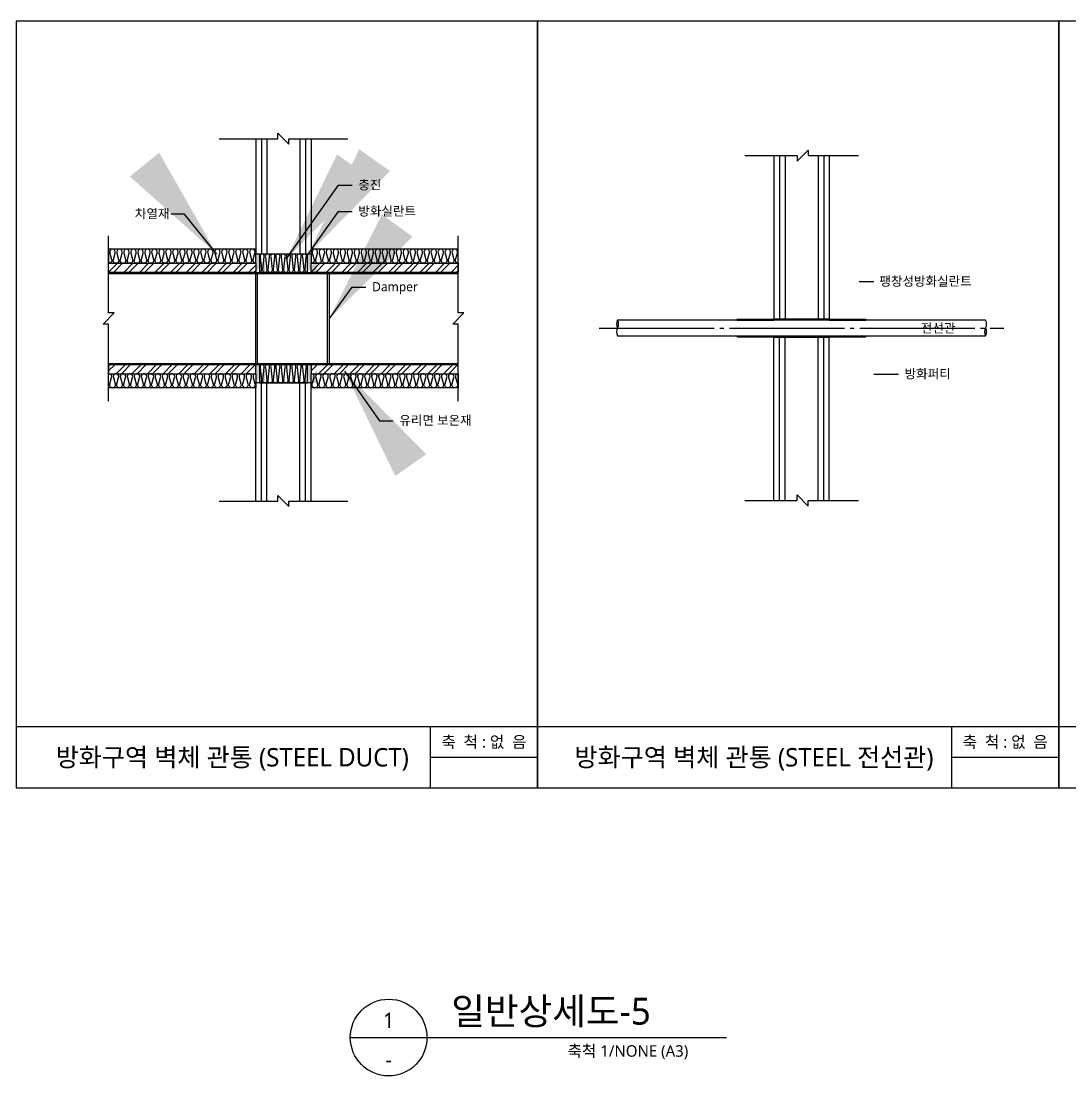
# Model space of a CAD drawing. Header units: millimetres. Extents: x 70076 to 74197, y 15592 to 16067.
# Drawn here: x 73645.6 to 73919.2, y 15592.3 to 15867.4 of the extents above; entities that cross this region are included whole.
import ezdxf
from ezdxf.enums import TextEntityAlignment as Align

# ---------------------------------------------------------------- set-up
doc = ezdxf.new("R2010")
doc.units = ezdxf.units.MM
doc.linetypes.add('1D30', pattern=[34, 30, -1.5, 1, -1.5])
for name, color, linetype in [('A-HAT-MATL', 251, 'Continuous'), ('A-SYM-LEAD', 4, 'Continuous'), ('A-TEXT-NOTE', 7, 'Continuous'), ('A-WALL-B', 3, 'Continuous'), ('A-WIN', 4, 'Continuous'), ('AA-MKXS', 3, 'Continuous'), ('C', 4, 'Continuous'), ('CL', 1, '1D30'), ('M-DET', 7, 'Continuous'), ('MDET', 4, 'Continuous')]:
    doc.layers.add(name, color=color, linetype=linetype)
doc.styles.get("Standard").update_dxf_attribs({"font": ''})
doc.styles.add('sunjin', font='')
doc.styles.get('Standard').set_extended_font_data('Arial')
doc.styles.get('sunjin').set_extended_font_data('Malgun Gothic')
doc.dimstyles.get("Standard").update_dxf_attribs({"dimtxt": 0.18, "dimasz": 0.18, "dimexe": 0.18, "dimexo": 0.0625, "dimgap": 0.09, "dimtad": 0, "dimtih": 1, "dimtoh": 1, "dimdec": 4, "dimzin": 0, "dimdsep": 46, "dimtxsty": 'Standard', "dimcen": 0.09, "dimadec": 0, "dimazin": 0, "dimtfac": 1, "dimtdec": 4, "dimtofl": 0, "dimtmove": 0, "dimatfit": 3, "dimfxl": 1, "dimtolj": 1, "dimtzin": 0, "dimarcsym": 0})
pattern_1 = [(45, (71383.5362, 6279.537), (-2.0364675, 2.0364675), []), (45, (71384.8938, 6279.537), (-2.0364675, 2.0364675), [])]
pattern_2 = [(45, (71330.7362, 6279.537), (-2.0364675, 2.0364675), []), (45, (71332.0938, 6279.537), (-2.0364675, 2.0364675), [])]

# ---------------------------------------------------------------- blocks, each defined once
blk = doc.blocks.new('BORDER')
for p, q in [((1, 1), (0, 1)), ((0, 1), (0, 0)), ((1, 0), (1, 1)), ((0, 0), (1, 0))]:
    blk.add_line(p, q)

msp = doc.modelspace()

# ---------------------------------------------------------------- hatches: boundary and pattern name
at = {"layer": 'A-HAT-MATL'}
h = msp.add_hatch(dxfattribs=at)
h.set_pattern_fill('ANSI32', color=256, scale=7.68, style=0)
h.set_pattern_definition(pattern_2)
h.paths.add_polyline_path([(73706.86, 15801.79), (73706.86, 15804.19), (73668.46, 15804.19), (73668.46, 15801.79)])
h = msp.add_hatch(dxfattribs=at)
h.set_pattern_fill('ANSI32', color=256, scale=7.68, style=0)
h.set_pattern_definition(pattern_1)
h.paths.add_polyline_path([(73759.66, 15801.79), (73759.66, 15804.19), (73721.26, 15804.19), (73721.26, 15801.79)])
h = msp.add_hatch(dxfattribs=at)
h.set_pattern_fill('ANSI32', color=256, scale=7.68, style=0)
h.set_pattern_definition(pattern_2)
h.paths.add_polyline_path([(73706.86, 15777.79), (73706.86, 15775.39), (73668.46, 15775.39), (73668.46, 15777.79)])
h = msp.add_hatch(dxfattribs=at)
h.set_pattern_fill('ANSI32', color=256, scale=7.68, style=0)
h.set_pattern_definition(pattern_1)
h.paths.add_polyline_path([(73759.66, 15777.79), (73759.66, 15775.39), (73721.26, 15775.39), (73721.26, 15777.79)])
at = {"layer": 'A-WIN'}
h = msp.add_hatch(color=251, dxfattribs=at)
edge = h.paths.add_edge_path(flags=17)
edge.add_line((73709.26, 15805.15), (73706.86, 15801.79))
edge.add_line((73709.26, 15801.79), (73706.86, 15801.79))
h.paths.add_polyline_path([(73707.82, 15801.79), (73707.82, 15806.59), (73706.86, 15806.59), (73706.86, 15801.79)])
h = msp.add_hatch(color=251, dxfattribs=at)
edge = h.paths.add_edge_path(flags=17)
edge.add_line((73722.7, 15805.15), (73720.3, 15801.79))
edge.add_line((73722.7, 15801.79), (73720.3, 15801.79))
h.paths.add_polyline_path([(73721.26, 15801.79), (73721.26, 15806.59), (73720.3, 15806.59), (73720.3, 15801.79)])
h = msp.add_hatch(dxfattribs=at)
h.set_pattern_fill('NET', color=1, scale=0.96, style=0)
h.set_pattern_definition([(0, (70709.31364, 15318.83447), (0, 0.12), []), (90, (70709.31364, 15318.83447), (-0.12, 7e-18), [])])
h.paths.add_polyline_path([(73832.44, 15789.61), (73832.44, 15789.32), (73842.04, 15789.32), (73842.04, 15789.61)])
for points in [[(73843.48, 15789.7), (73842.04, 15789.7), (73842.04, 15789.32), (73843.48, 15789.32)], [(73855, 15789.7), (73856.44, 15789.7), (73856.44, 15789.32), (73855, 15789.32)], [(73843.48, 15784.9), (73842.04, 15784.9), (73842.04, 15785.29), (73843.48, 15785.29)], [(73855, 15784.9), (73856.44, 15784.9), (73856.44, 15785.29), (73855, 15785.29)]]:
    msp.add_hatch(color=251, dxfattribs=at).paths.add_polyline_path(points)
h = msp.add_hatch(dxfattribs=at)
h.set_pattern_fill('NET', color=1, scale=0.96, style=0)
h.set_pattern_definition([(0, (70733.31364, 15318.83447), (0, 0.12), []), (90, (70733.31364, 15318.83447), (-0.12, 7e-18), [])])
h.paths.add_polyline_path([(73856.44, 15789.61), (73856.44, 15789.32), (73866.04, 15789.32), (73866.04, 15789.61)])
h = msp.add_hatch(dxfattribs=at)
h.set_pattern_fill('NET', color=1, scale=0.96, style=0)
h.set_pattern_definition([(0, (70709.31364, 15314.51447), (0, 0.12), []), (90, (70709.31364, 15314.51447), (-0.12, 7e-18), [])])
h.paths.add_polyline_path([(73832.44, 15785.29), (73832.44, 15785), (73842.04, 15785), (73842.04, 15785.29)])
h = msp.add_hatch(dxfattribs=at)
h.set_pattern_fill('NET', color=1, scale=0.96, style=0)
h.set_pattern_definition([(0, (70733.31364, 15314.51447), (0, 0.12), []), (90, (70733.31364, 15314.51447), (-0.12, 7e-18), [])])
h.paths.add_polyline_path([(73856.44, 15785.29), (73856.44, 15785), (73866.04, 15785), (73866.04, 15785.29)])
h = msp.add_hatch(color=251, dxfattribs=at)
edge = h.paths.add_edge_path(flags=17)
edge.add_line((73709.26, 15776.35), (73706.86, 15772.99))
edge.add_line((73709.26, 15772.99), (73706.86, 15772.99))
h.paths.add_polyline_path([(73707.82, 15772.99), (73707.82, 15777.79), (73706.86, 15777.79), (73706.86, 15772.99)])
h = msp.add_hatch(color=251, dxfattribs=at)
edge = h.paths.add_edge_path(flags=17)
edge.add_line((73722.7, 15776.35), (73720.3, 15772.99))
edge.add_line((73722.7, 15772.99), (73720.3, 15772.99))
h.paths.add_polyline_path([(73721.26, 15772.99), (73721.26, 15777.79), (73720.3, 15777.79), (73720.3, 15772.99)])

# ---------------------------------------------------------------- linework, layer by layer
for p, q in [((73897.24, 15789.32), (73801.24, 15789.32)), ((73801.24, 15785.29), (73897.24, 15785.29))]:
    msp.add_line(p, q)
for centre, start, end in [((73802.98, 15788.31), 150, 210), ((73799.49, 15788.31), 330, 30), ((73895.49, 15788.31), 330, 30), ((73802.98, 15786.3), 150, 210), ((73898.98, 15786.3), 150, 210), ((73895.49, 15786.3), 330, 30)]:
    msp.add_arc(centre, 2.02, start, end)
at = {"layer": 'A-HAT-MATL', "color": 7}
for points in [[(73668.46, 15807.84), (73668.46, 15804.19), (73706.86, 15804.19), (73706.86, 15807.84)], [(73721.26, 15807.84), (73721.26, 15804.19), (73759.66, 15804.19), (73759.66, 15807.84)], [(73707.82, 15806.59), (73707.82, 15801.79), (73720.3, 15801.79), (73720.3, 15806.59)], [(73668.46, 15804.19), (73706.86, 15804.19), (73706.86, 15801.79), (73668.46, 15801.79)], [(73721.26, 15804.19), (73759.66, 15804.19), (73759.66, 15801.79), (73721.26, 15801.79)], [(73668.46, 15775.39), (73706.86, 15775.39), (73706.86, 15777.79), (73668.46, 15777.79)], [(73707.82, 15777.79), (73707.82, 15772.99), (73720.3, 15772.99), (73720.3, 15777.79)], [(73721.26, 15775.39), (73759.66, 15775.39), (73759.66, 15777.79), (73721.26, 15777.79)], [(73668.46, 15771.74), (73668.46, 15775.39), (73706.86, 15775.39), (73706.86, 15771.74)], [(73721.26, 15771.74), (73721.26, 15775.39), (73759.66, 15775.39), (73759.66, 15771.74)]]:
    msp.add_lwpolyline(points, close=True, dxfattribs=at)
at = {"layer": 'A-HAT-MATL'}
for points in [[(73706.86, 15804.19, -0.524933), (73706.18, 15805.18), (73706.63, 15806.85, 0.524856), (73705.95, 15807.84, 0.524856), (73705.27, 15806.85), (73705.72, 15805.18, -1.449198), (73704.36, 15805.18), (73704.81, 15806.85, 0.524856), (73704.13, 15807.84, 0.524856), (73703.44, 15806.85), (73703.9, 15805.18, -1.449198), (73702.53, 15805.18), (73702.98, 15806.85, 0.524856), (73702.3, 15807.84, 0.524856), (73701.62, 15806.85), (73702.07, 15805.18, -1.449198), (73700.71, 15805.18), (73701.16, 15806.85, 0.524856), (73700.48, 15807.84, 0.524856), (73699.8, 15806.85), (73700.25, 15805.18, -1.449198), (73698.88, 15805.18), (73699.34, 15806.85, 0.524856), (73698.65, 15807.84, 0.524856), (73697.97, 15806.85), (73698.42, 15805.18, -1.449198), (73697.06, 15805.18), (73697.51, 15806.85, 0.524856), (73696.83, 15807.84, 0.524856), (73696.15, 15806.85), (73696.6, 15805.18, -0.524933), (73695.92, 15804.19, -0.524933), (73695.24, 15805.18), (73695.69, 15806.85, 0.524856), (73695.01, 15807.84, 0.524856), (73694.32, 15806.85), (73694.78, 15805.18, -0.524933), (73694.09, 15804.19, -0.524933), (73693.41, 15805.18), (73693.86, 15806.85, 0.524856), (73693.18, 15807.84, 0.524856), (73692.5, 15806.85), (73692.95, 15805.18, -0.524933), (73692.27, 15804.19, -0.524933), (73691.59, 15805.18), (73692.04, 15806.85, 0.524856), (73691.36, 15807.84, 0.524856), (73690.68, 15806.85), (73691.13, 15805.18, -1.449198), (73689.76, 15805.18), (73690.22, 15806.85, 0.524856), (73689.53, 15807.84, 0.524856), (73688.85, 15806.85), (73689.3, 15805.18, -1.449198), (73687.94, 15805.18), (73688.39, 15806.85, 0.524856), (73687.71, 15807.84, 0.524856), (73687.03, 15806.85), (73687.48, 15805.18, -1.449198), (73686.12, 15805.18), (73686.57, 15806.85, 0.524856), (73685.89, 15807.84, 0.524856), (73685.2, 15806.85), (73685.66, 15805.18, -1.449198), (73684.29, 15805.18), (73684.74, 15806.85, 0.524856), (73684.06, 15807.84, 0.524856), (73683.38, 15806.85), (73683.83, 15805.18, -0.524933), (73683.15, 15804.19, -0.524933), (73682.47, 15805.18), (73682.92, 15806.85, 0.524856), (73682.24, 15807.84, 0.524856), (73681.56, 15806.85), (73682.01, 15805.18, -1.449198), (73680.64, 15805.18), (73681.1, 15806.85, 0.524856), (73680.41, 15807.84, 0.524856), (73679.73, 15806.85), (73680.18, 15805.18, -1.449198), (73678.82, 15805.18), (73679.27, 15806.85, 0.524856), (73678.59, 15807.84, 0.524856), (73677.91, 15806.85), (73678.36, 15805.18, -1.449198), (73677, 15805.18), (73677.45, 15806.85, 0.524856), (73676.77, 15807.84, 0.524856), (73676.08, 15806.85), (73676.54, 15805.18, -1.449198), (73675.17, 15805.18), (73675.62, 15806.85, 0.524856), (73674.94, 15807.84, 0.524856), (73674.26, 15806.85), (73674.71, 15805.18, -1.449198), (73673.35, 15805.18), (73673.8, 15806.85, 0.524856), (73673.12, 15807.84, 0.524856), (73672.44, 15806.85), (73672.89, 15805.18, -1.449198), (73671.52, 15805.18), (73671.98, 15806.85, 0.524856), (73671.29, 15807.84, 0.524856), (73670.61, 15806.85), (73671.06, 15805.18, -1.449198), (73669.7, 15805.18), (73670.15, 15806.85, 0.524856), (73669.47, 15807.84, 0.524856), (73668.79, 15806.85), (73669.24, 15805.18, -0.524933), (73668.56, 15804.19, -0.032999), (73668.46, 15804.2, -0.032999)], [(73759.66, 15804.19, -0.524933), (73758.98, 15805.18), (73759.43, 15806.85, 0.524856), (73758.75, 15807.84, 0.524856), (73758.07, 15806.85), (73758.52, 15805.18, -1.449198), (73757.16, 15805.18), (73757.61, 15806.85, 0.524856), (73756.93, 15807.84, 0.524856), (73756.24, 15806.85), (73756.7, 15805.18, -1.449198), (73755.33, 15805.18), (73755.78, 15806.85, 0.524856), (73755.1, 15807.84, 0.524856), (73754.42, 15806.85), (73754.87, 15805.18, -1.449198), (73753.51, 15805.18), (73753.96, 15806.85, 0.524856), (73753.28, 15807.84, 0.524856), (73752.6, 15806.85), (73753.05, 15805.18, -1.449198), (73751.68, 15805.18), (73752.14, 15806.85, 0.524856), (73751.45, 15807.84, 0.524856), (73750.77, 15806.85), (73751.22, 15805.18, -1.449198), (73749.86, 15805.18), (73750.31, 15806.85, 0.524856), (73749.63, 15807.84, 0.524856), (73748.95, 15806.85), (73749.4, 15805.18, -0.524933), (73748.72, 15804.19, -0.524933), (73748.04, 15805.18), (73748.49, 15806.85, 0.524856), (73747.81, 15807.84, 0.524856), (73747.12, 15806.85), (73747.58, 15805.18, -0.524933), (73746.89, 15804.19, -0.524933), (73746.21, 15805.18), (73746.66, 15806.85, 0.524856), (73745.98, 15807.84, 0.524856), (73745.3, 15806.85), (73745.75, 15805.18, -0.524933), (73745.07, 15804.19, -0.524933), (73744.39, 15805.18), (73744.84, 15806.85, 0.524856), (73744.16, 15807.84, 0.524856), (73743.48, 15806.85), (73743.93, 15805.18, -1.449198), (73742.56, 15805.18), (73743.02, 15806.85, 0.524856), (73742.33, 15807.84, 0.524856), (73741.65, 15806.85), (73742.1, 15805.18, -1.449198), (73740.74, 15805.18), (73741.19, 15806.85, 0.524856), (73740.51, 15807.84, 0.524856), (73739.83, 15806.85), (73740.28, 15805.18, -1.449198), (73738.92, 15805.18), (73739.37, 15806.85, 0.524856), (73738.69, 15807.84, 0.524856), (73738, 15806.85), (73738.46, 15805.18, -1.449198), (73737.09, 15805.18), (73737.54, 15806.85, 0.524856), (73736.86, 15807.84, 0.524856), (73736.18, 15806.85), (73736.63, 15805.18, -0.524933), (73735.95, 15804.19, -0.524933), (73735.27, 15805.18), (73735.72, 15806.85, 0.524856), (73735.04, 15807.84, 0.524856), (73734.36, 15806.85), (73734.81, 15805.18, -1.449198), (73733.44, 15805.18), (73733.9, 15806.85, 0.524856), (73733.21, 15807.84, 0.524856), (73732.53, 15806.85), (73732.98, 15805.18, -1.449198), (73731.62, 15805.18), (73732.07, 15806.85, 0.524856), (73731.39, 15807.84, 0.524856), (73730.71, 15806.85), (73731.16, 15805.18, -1.449198), (73729.8, 15805.18), (73730.25, 15806.85, 0.524856), (73729.57, 15807.84, 0.524856), (73728.88, 15806.85), (73729.34, 15805.18, -1.449198), (73727.97, 15805.18), (73728.42, 15806.85, 0.524856), (73727.74, 15807.84, 0.524856), (73727.06, 15806.85), (73727.51, 15805.18, -1.449198), (73726.15, 15805.18), (73726.6, 15806.85, 0.524856), (73725.92, 15807.84, 0.524856), (73725.24, 15806.85), (73725.69, 15805.18, -1.449198), (73724.32, 15805.18), (73724.78, 15806.85, 0.524856), (73724.09, 15807.84, 0.524856), (73723.41, 15806.85), (73723.86, 15805.18, -1.449198), (73722.5, 15805.18), (73722.95, 15806.85, 0.524856), (73722.27, 15807.84, 0.524856), (73721.59, 15806.85), (73722.04, 15805.18, -0.524933), (73721.36, 15804.19, -0.032999), (73721.26, 15804.2, -0.032999)], [(73720.3, 15801.8, -0.043235), (73720.21, 15801.79, -0.524856), (73719.69, 15802.54), (73720.03, 15805.85, 1.449198), (73719, 15805.85), (73719.35, 15802.54, -0.524856), (73718.83, 15801.79, -0.524856), (73718.32, 15802.54), (73718.66, 15805.85, 1.449198), (73717.63, 15805.85), (73717.97, 15802.54, -0.524856), (73717.45, 15801.79, -0.524856), (73716.94, 15802.54), (73717.28, 15805.85, 1.449198), (73716.25, 15805.85), (73716.59, 15802.54, -0.524856), (73716.08, 15801.79, -0.524856), (73715.56, 15802.54), (73715.91, 15805.85, 1.449198), (73714.88, 15805.85), (73715.22, 15802.54, -0.524856), (73714.7, 15801.79, -0.524856), (73714.19, 15802.54), (73714.53, 15805.85, 1.449198), (73713.5, 15805.85), (73713.84, 15802.54, -0.524856), (73713.33, 15801.79, -0.524856), (73712.81, 15802.54), (73713.15, 15805.85, 1.449198), (73712.12, 15805.85), (73712.46, 15802.54, -0.524856), (73711.95, 15801.79, -0.524856), (73711.44, 15802.54), (73711.78, 15805.85, 1.449198), (73710.75, 15805.85), (73711.09, 15802.54, -0.524856), (73710.57, 15801.79, -0.524856), (73710.06, 15802.54), (73710.4, 15805.85, 1.449198), (73709.37, 15805.85), (73709.71, 15802.54, -0.524856), (73709.2, 15801.79, -0.524856), (73708.68, 15802.54), (73709.02, 15805.85, 1.449198), (73708, 15805.85), (73708.34, 15802.54, -0.524856), (73707.82, 15801.79)], [(73720.3, 15773, -0.043235), (73720.21, 15772.99, -0.524856), (73719.69, 15773.74), (73720.03, 15777.05, 1.449198), (73719, 15777.05), (73719.35, 15773.74, -0.524856), (73718.83, 15772.99, -0.524856), (73718.32, 15773.74), (73718.66, 15777.05, 1.449198), (73717.63, 15777.05), (73717.97, 15773.74, -0.524856), (73717.45, 15772.99, -0.524856), (73716.94, 15773.74), (73717.28, 15777.05, 1.449198), (73716.25, 15777.05), (73716.59, 15773.74, -0.524856), (73716.08, 15772.99, -0.524856), (73715.56, 15773.74), (73715.91, 15777.05, 1.449198), (73714.88, 15777.05), (73715.22, 15773.74, -0.524856), (73714.7, 15772.99, -0.524856), (73714.19, 15773.74), (73714.53, 15777.05, 1.449198), (73713.5, 15777.05), (73713.84, 15773.74, -0.524856), (73713.33, 15772.99, -0.524856), (73712.81, 15773.74), (73713.15, 15777.05, 1.449198), (73712.12, 15777.05), (73712.46, 15773.74, -0.524856), (73711.95, 15772.99, -0.524856), (73711.44, 15773.74), (73711.78, 15777.05, 1.449198), (73710.75, 15777.05), (73711.09, 15773.74, -0.524856), (73710.57, 15772.99, -0.524856), (73710.06, 15773.74), (73710.4, 15777.05, 1.449198), (73709.37, 15777.05), (73709.71, 15773.74, -0.524856), (73709.2, 15772.99, -0.524856), (73708.68, 15773.74), (73709.02, 15777.05, 1.449198), (73708, 15777.05), (73708.34, 15773.74, -0.524856), (73707.82, 15772.99)], [(73706.86, 15775.39, 0.524933), (73706.18, 15774.4), (73706.63, 15772.73, -0.524856), (73705.95, 15771.74, -0.524856), (73705.27, 15772.73), (73705.72, 15774.4, 1.449198), (73704.36, 15774.4), (73704.81, 15772.73, -0.524856), (73704.13, 15771.74, -0.524856), (73703.44, 15772.73), (73703.9, 15774.4, 1.449198), (73702.53, 15774.4), (73702.98, 15772.73, -0.524856), (73702.3, 15771.74, -0.524856), (73701.62, 15772.73), (73702.07, 15774.4, 1.449198), (73700.71, 15774.4), (73701.16, 15772.73, -0.524856), (73700.48, 15771.74, -0.524856), (73699.8, 15772.73), (73700.25, 15774.4, 1.449198), (73698.88, 15774.4), (73699.34, 15772.73, -0.524856), (73698.65, 15771.74, -0.524856), (73697.97, 15772.73), (73698.42, 15774.4, 1.449198), (73697.06, 15774.4), (73697.51, 15772.73, -0.524856), (73696.83, 15771.74, -0.524856), (73696.15, 15772.73), (73696.6, 15774.4, 0.524933), (73695.92, 15775.39, 0.524933), (73695.24, 15774.4), (73695.69, 15772.73, -0.524856), (73695.01, 15771.74, -0.524856), (73694.32, 15772.73), (73694.78, 15774.4, 0.524933), (73694.09, 15775.39, 0.524933), (73693.41, 15774.4), (73693.86, 15772.73, -0.524856), (73693.18, 15771.74, -0.524856), (73692.5, 15772.73), (73692.95, 15774.4, 0.524933), (73692.27, 15775.39, 0.524933), (73691.59, 15774.4), (73692.04, 15772.73, -0.524856), (73691.36, 15771.74, -0.524856), (73690.68, 15772.73), (73691.13, 15774.4, 1.449198), (73689.76, 15774.4), (73690.22, 15772.73, -0.524856), (73689.53, 15771.74, -0.524856), (73688.85, 15772.73), (73689.3, 15774.4, 1.449198), (73687.94, 15774.4), (73688.39, 15772.73, -0.524856), (73687.71, 15771.74, -0.524856), (73687.03, 15772.73), (73687.48, 15774.4, 1.449198), (73686.12, 15774.4), (73686.57, 15772.73, -0.524856), (73685.89, 15771.74, -0.524856), (73685.2, 15772.73), (73685.66, 15774.4, 1.449198), (73684.29, 15774.4), (73684.74, 15772.73, -0.524856), (73684.06, 15771.74, -0.524856), (73683.38, 15772.73), (73683.83, 15774.4, 0.524933), (73683.15, 15775.39, 0.524933), (73682.47, 15774.4), (73682.92, 15772.73, -0.524856), (73682.24, 15771.74, -0.524856), (73681.56, 15772.73), (73682.01, 15774.4, 1.449198), (73680.64, 15774.4), (73681.1, 15772.73, -0.524856), (73680.41, 15771.74, -0.524856), (73679.73, 15772.73), (73680.18, 15774.4, 1.449198), (73678.82, 15774.4), (73679.27, 15772.73, -0.524856), (73678.59, 15771.74, -0.524856), (73677.91, 15772.73), (73678.36, 15774.4, 1.449198), (73677, 15774.4), (73677.45, 15772.73, -0.524856), (73676.77, 15771.74, -0.524856), (73676.08, 15772.73), (73676.54, 15774.4, 1.449198), (73675.17, 15774.4), (73675.62, 15772.73, -0.524856), (73674.94, 15771.74, -0.524856), (73674.26, 15772.73), (73674.71, 15774.4, 1.449198), (73673.35, 15774.4), (73673.8, 15772.73, -0.524856), (73673.12, 15771.74, -0.524856), (73672.44, 15772.73), (73672.89, 15774.4, 1.449198), (73671.52, 15774.4), (73671.98, 15772.73, -0.524856), (73671.29, 15771.74, -0.524856), (73670.61, 15772.73), (73671.06, 15774.4, 1.449198), (73669.7, 15774.4), (73670.15, 15772.73, -0.524856), (73669.47, 15771.74, -0.524856), (73668.79, 15772.73), (73669.24, 15774.4, 0.524933), (73668.56, 15775.39, 0.032999), (73668.46, 15775.39, 0.032999)], [(73759.66, 15775.39, 0.524933), (73758.98, 15774.4), (73759.43, 15772.73, -0.524856), (73758.75, 15771.74, -0.524856), (73758.07, 15772.73), (73758.52, 15774.4, 1.449198), (73757.16, 15774.4), (73757.61, 15772.73, -0.524856), (73756.93, 15771.74, -0.524856), (73756.24, 15772.73), (73756.7, 15774.4, 1.449198), (73755.33, 15774.4), (73755.78, 15772.73, -0.524856), (73755.1, 15771.74, -0.524856), (73754.42, 15772.73), (73754.87, 15774.4, 1.449198), (73753.51, 15774.4), (73753.96, 15772.73, -0.524856), (73753.28, 15771.74, -0.524856), (73752.6, 15772.73), (73753.05, 15774.4, 1.449198), (73751.68, 15774.4), (73752.14, 15772.73, -0.524856), (73751.45, 15771.74, -0.524856), (73750.77, 15772.73), (73751.22, 15774.4, 1.449198), (73749.86, 15774.4), (73750.31, 15772.73, -0.524856), (73749.63, 15771.74, -0.524856), (73748.95, 15772.73), (73749.4, 15774.4, 0.524933), (73748.72, 15775.39, 0.524933), (73748.04, 15774.4), (73748.49, 15772.73, -0.524856), (73747.81, 15771.74, -0.524856), (73747.12, 15772.73), (73747.58, 15774.4, 0.524933), (73746.89, 15775.39, 0.524933), (73746.21, 15774.4), (73746.66, 15772.73, -0.524856), (73745.98, 15771.74, -0.524856), (73745.3, 15772.73), (73745.75, 15774.4, 0.524933), (73745.07, 15775.39, 0.524933), (73744.39, 15774.4), (73744.84, 15772.73, -0.524856), (73744.16, 15771.74, -0.524856), (73743.48, 15772.73), (73743.93, 15774.4, 1.449198), (73742.56, 15774.4), (73743.02, 15772.73, -0.524856), (73742.33, 15771.74, -0.524856), (73741.65, 15772.73), (73742.1, 15774.4, 1.449198), (73740.74, 15774.4), (73741.19, 15772.73, -0.524856), (73740.51, 15771.74, -0.524856), (73739.83, 15772.73), (73740.28, 15774.4, 1.449198), (73738.92, 15774.4), (73739.37, 15772.73, -0.524856), (73738.69, 15771.74, -0.524856), (73738, 15772.73), (73738.46, 15774.4, 1.449198), (73737.09, 15774.4), (73737.54, 15772.73, -0.524856), (73736.86, 15771.74, -0.524856), (73736.18, 15772.73), (73736.63, 15774.4, 0.524933), (73735.95, 15775.39, 0.524933), (73735.27, 15774.4), (73735.72, 15772.73, -0.524856), (73735.04, 15771.74, -0.524856), (73734.36, 15772.73), (73734.81, 15774.4, 1.449198), (73733.44, 15774.4), (73733.9, 15772.73, -0.524856), (73733.21, 15771.74, -0.524856), (73732.53, 15772.73), (73732.98, 15774.4, 1.449198), (73731.62, 15774.4), (73732.07, 15772.73, -0.524856), (73731.39, 15771.74, -0.524856), (73730.71, 15772.73), (73731.16, 15774.4, 1.449198), (73729.8, 15774.4), (73730.25, 15772.73, -0.524856), (73729.57, 15771.74, -0.524856), (73728.88, 15772.73), (73729.34, 15774.4, 1.449198), (73727.97, 15774.4), (73728.42, 15772.73, -0.524856), (73727.74, 15771.74, -0.524856), (73727.06, 15772.73), (73727.51, 15774.4, 1.449198), (73726.15, 15774.4), (73726.6, 15772.73, -0.524856), (73725.92, 15771.74, -0.524856), (73725.24, 15772.73), (73725.69, 15774.4, 1.449198), (73724.32, 15774.4), (73724.78, 15772.73, -0.524856), (73724.09, 15771.74, -0.524856), (73723.41, 15772.73), (73723.86, 15774.4, 1.449198), (73722.5, 15774.4), (73722.95, 15772.73, -0.524856), (73722.27, 15771.74, -0.524856), (73721.59, 15772.73), (73722.04, 15774.4, 0.524933), (73721.36, 15775.39, 0.032999), (73721.26, 15775.39, 0.032999)]]:
    msp.add_lwpolyline(points, format="xyb", dxfattribs=at)
at = {"layer": 'A-SYM-LEAD', "color": 4}
for p, q in [((73864.29, 15799.46), (73868.07, 15799.46)), ((73868.11, 15775.25), (73874.49, 15775.25))]:
    msp.add_line(p, q, dxfattribs=at)
at = {"layer": 'A-SYM-LEAD', "color": 1}
for points in [[(73697.26, 15836.68), (73712.62, 15836.68), (73712.62, 15838.12), (73715.5, 15835.24), (73715.5, 15836.68), (73730.86, 15836.68)], [(73834.42, 15832.27), (73848.1, 15832.27), (73848.1, 15830.83), (73850.98, 15833.71), (73850.98, 15832.27), (73864.05, 15832.27)], [(73668.46, 15768.19), (73668.46, 15788.35), (73667.02, 15788.35), (73669.9, 15791.23), (73668.46, 15791.23), (73668.46, 15811.39)], [(73759.66, 15768.19), (73759.66, 15788.35), (73758.22, 15788.35), (73761.1, 15791.23), (73759.66, 15791.23), (73759.66, 15811.39)], [(73697.26, 15742.19), (73712.62, 15742.19), (73712.62, 15743.63), (73715.5, 15740.75), (73715.5, 15742.19), (73730.86, 15742.19)], [(73834.42, 15742.33), (73848.1, 15742.33), (73848.1, 15743.77), (73850.98, 15740.89), (73850.98, 15742.33), (73864.05, 15742.33)]]:
    msp.add_lwpolyline(points, dxfattribs=at)
at = {"layer": 'A-SYM-LEAD', "color": 4}
for points in [[(73855.72, 15789.7, 0, 0.96, 0), (73856.99, 15791.05, 0, 0, 0), (73864.29, 15799.46, 0, 0, 0)], [(73861.24, 15785, 0, 0.96, 0), (73862.25, 15783.45, 0, 0, 0), (73868.11, 15775.25, 0, 0, 0)]]:
    msp.add_lwpolyline(points, format="xyseb", dxfattribs=at)
at = {"layer": 'A-TEXT-NOTE'}
for p, q in [((73668.46, 15801.79), (73759.66, 15801.79)), ((73668.46, 15777.79), (73759.66, 15777.79))]:
    msp.add_line(p, q, dxfattribs=at)
at = {"layer": 'A-WALL-B', "color": 4, "linetype": 'Continuous'}
for p, q in [((73706.86, 15836.68), (73706.86, 15806.59)), ((73709.74, 15836.68), (73709.74, 15806.59)), ((73718.38, 15836.68), (73718.38, 15806.59)), ((73721.26, 15836.68), (73721.26, 15806.59)), ((73842.04, 15832.27), (73842.04, 15789.7)), ((73844.92, 15832.27), (73844.92, 15789.7)), ((73853.56, 15832.27), (73853.56, 15789.7)), ((73856.44, 15832.27), (73856.44, 15789.7)), ((73721.26, 15806.59), (73706.86, 15806.59)), ((73842.04, 15742.33), (73842.04, 15784.9)), ((73844.92, 15742.33), (73844.92, 15784.9)), ((73853.56, 15742.33), (73853.56, 15784.9)), ((73856.44, 15742.33), (73856.44, 15784.9)), ((73706.86, 15742.19), (73706.86, 15772.99)), ((73721.26, 15772.99), (73706.86, 15772.99)), ((73709.74, 15742.19), (73709.74, 15772.99)), ((73718.38, 15742.19), (73718.38, 15772.99)), ((73721.26, 15742.19), (73721.26, 15772.99))]:
    msp.add_line(p, q, dxfattribs=at)
at = {"layer": 'A-WALL-B', "color": 8, "linetype": 'Continuous'}
for p, q in [((73708.3, 15836.68), (73708.3, 15806.59)), ((73719.82, 15836.68), (73719.82, 15806.59)), ((73843.48, 15832.27), (73843.48, 15789.7)), ((73855, 15832.27), (73855, 15789.7)), ((73843.48, 15742.33), (73843.48, 15784.9)), ((73855, 15742.33), (73855, 15784.9)), ((73708.3, 15742.19), (73708.3, 15772.99)), ((73719.82, 15742.19), (73719.82, 15772.99))]:
    msp.add_line(p, q, dxfattribs=at)
at = {"layer": 'A-WIN'}
for p, q in [((73842.04, 15789.7), (73856.44, 15789.7)), ((73856.44, 15789.32), (73856.44, 15789.61)), ((73856.44, 15785.29), (73856.44, 15785)), ((73842.04, 15784.9), (73856.44, 15784.9))]:
    msp.add_line(p, q, dxfattribs=at)
at = {"layer": 'A-WIN', "color": 1, "const_width": 0.0288}
for points in [[(73707.82, 15806.59), (73706.86, 15806.59), (73706.86, 15801.79), (73707.82, 15801.79)], [(73721.26, 15806.59), (73720.3, 15806.59), (73720.3, 15801.79), (73721.26, 15801.79)], [(73843.48, 15789.7), (73842.04, 15789.7), (73842.04, 15789.32), (73843.48, 15789.32)], [(73855, 15789.7), (73856.44, 15789.7), (73856.44, 15789.32), (73855, 15789.32)], [(73843.48, 15784.9), (73842.04, 15784.9), (73842.04, 15785.29), (73843.48, 15785.29)], [(73855, 15784.9), (73856.44, 15784.9), (73856.44, 15785.29), (73855, 15785.29)], [(73707.82, 15777.79), (73706.86, 15777.79), (73706.86, 15772.99), (73707.82, 15772.99)], [(73721.26, 15777.79), (73720.3, 15777.79), (73720.3, 15772.99), (73721.26, 15772.99)]]:
    msp.add_lwpolyline(points, close=True, dxfattribs=at)
at = {"layer": 'A-WIN'}
for points in [[(73832.44, 15789.61), (73842.04, 15789.61), (73842.04, 15789.32), (73832.44, 15789.32)], [(73856.44, 15789.61), (73866.04, 15789.61), (73866.04, 15789.32), (73856.44, 15789.32)], [(73832.44, 15785.29), (73842.04, 15785.29), (73842.04, 15785), (73832.44, 15785)], [(73856.44, 15785.29), (73866.04, 15785.29), (73866.04, 15785), (73856.44, 15785)]]:
    msp.add_lwpolyline(points, close=True, dxfattribs=at)
at = {"layer": 'AA-MKXS', "color": 7}
msp.add_line((73731.51, 15602.26), (73829.67, 15602.26), dxfattribs=at)
msp.add_circle((73741.51, 15602.26), 10, dxfattribs=at)
at = {"layer": 'C', "color": 4}
for p, q in [((73644.37, 15683.36), (73780.37, 15683.36)), ((73752.37, 15683.36), (73752.37, 15667.36)), ((73780.37, 15683.36), (73916.37, 15683.36)), ((73888.37, 15683.36), (73888.37, 15667.36)), ((73916.37, 15683.36), (74052.37, 15683.36)), ((73752.37, 15675.36), (73780.37, 15675.36)), ((73888.37, 15675.36), (73916.37, 15675.36))]:
    msp.add_line(p, q, dxfattribs=at)
at = {"layer": 'CL'}
msp.add_line((73796.44, 15787.3), (73902.04, 15787.3), dxfattribs=at)
at = {"layer": 'M-DET', "color": 4, "linetype": 'Continuous'}
for p, q in [((73706.86, 15777.79), (73706.86, 15801.79)), ((73726.06, 15777.79), (73726.06, 15801.79))]:
    msp.add_line(p, q, dxfattribs=at)
at = {"layer": 'M-DET', "color": 8, "linetype": 'Continuous'}
for p, q in [((73707.34, 15777.79), (73707.34, 15801.79)), ((73725.58, 15777.79), (73725.58, 15801.79))]:
    msp.add_line(p, q, dxfattribs=at)
at = {"layer": 'MDET', "color": 8, "linetype": 'Continuous'}
for p, q in [((73668.46, 15801.5), (73759.66, 15801.5)), ((73668.46, 15778.08), (73759.66, 15778.08))]:
    msp.add_line(p, q, dxfattribs=at)

# ---------------------------------------------------------------- block references
at = {"layer": 'C', "color": 4, "xscale": 136.0000000000001, "yscale": 200.0000000000002, "zscale": 136.0000000000001}
for p in [(73644.37, 15667.36), (73780.37, 15667.36), (73916.37, 15667.36)]:
    msp.add_blockref('BORDER', p, dxfattribs=at)

# ---------------------------------------------------------------- texts
at = {"layer": 'A-TEXT-NOTE', "style": 'sunjin'}
for s, p in [('충진', (73733.59, 15823.46)), ('방화실란트', (73733.59, 15816.62)), ('Damper', (73737.21, 15796.88)), ('팽창성방화실란트', (73869.54, 15798.33)), ('방화퍼티', (73876.11, 15774.17)), ('유리면 보온재', (73744.29, 15762.05))]:
    msp.add_text(s, height=2.4, dxfattribs=at).set_placement(p)
msp.add_text('차열재', height=2.4, dxfattribs=at).set_placement((73684.34, 15815.94), align=Align.RIGHT)
msp.add_text('전선관', height=2.4, dxfattribs=at).set_placement((73884.86, 15787.3), align=Align.MIDDLE_CENTER)
at = {"layer": 'AA-MKXS', "style": 'sunjin'}
msp.add_text('일반상세도-5', height=7, dxfattribs=at).set_placement((73757.84, 15605.63))
msp.add_text('1', height=4, dxfattribs=at).set_placement((73741.54, 15604.75), align=Align.CENTER)
msp.add_text('축척 1/NONE (A3)', height=3, dxfattribs=at).set_placement((73819.67, 15598.76), align=Align.MIDDLE_RIGHT)
msp.add_text('-', height=4, dxfattribs=at).set_placement((73741.51, 15596.54), align=Align.MIDDLE)
at = {"layer": 'MDET', "color": 2, "style": 'sunjin'}
for p in [(73766.37, 15679.36), (73902.37, 15679.36)]:
    msp.add_text('축  척 : 없  음', height=3, dxfattribs=at).set_placement(p, align=Align.MIDDLE_CENTER)
at = {"layer": 'MDET', "color": 3, "style": 'sunjin'}
for s, p in [('방화구역 벽체 관통 (STEEL DUCT)', (73700.71, 15675.36)), ('방화구역 벽체 관통 (STEEL 전선관)', (73836.83, 15675.36))]:
    msp.add_text(s, height=4.8, dxfattribs=at).set_placement(p, align=Align.MIDDLE_CENTER)

# ---------------------------------------------------------------- leaders
at = {"layer": 'A-SYM-LEAD', "color": 4}
for points in [[(73696.67, 15806.59), (73688.23, 15817.03), (73684.66, 15817.03)], [(73714.77, 15805.26), (73728.4, 15824.55), (73731.97, 15824.55)], [(73720.54, 15806.59), (73728.4, 15817.71), (73731.97, 15817.71)], [(73726.06, 15789.79), (73732.03, 15797.97), (73735.6, 15797.97)], [(73729.97, 15776.05), (73739.1, 15763.13), (73742.67, 15763.13)]]:
    msp.add_leader(points, dimstyle='Standard', override={"dimasz": 30, "dimgap": 1, "dimtad": 0, "dimtfillclr": 256}, dxfattribs=at)

doc.saveas('drawing.dxf')
